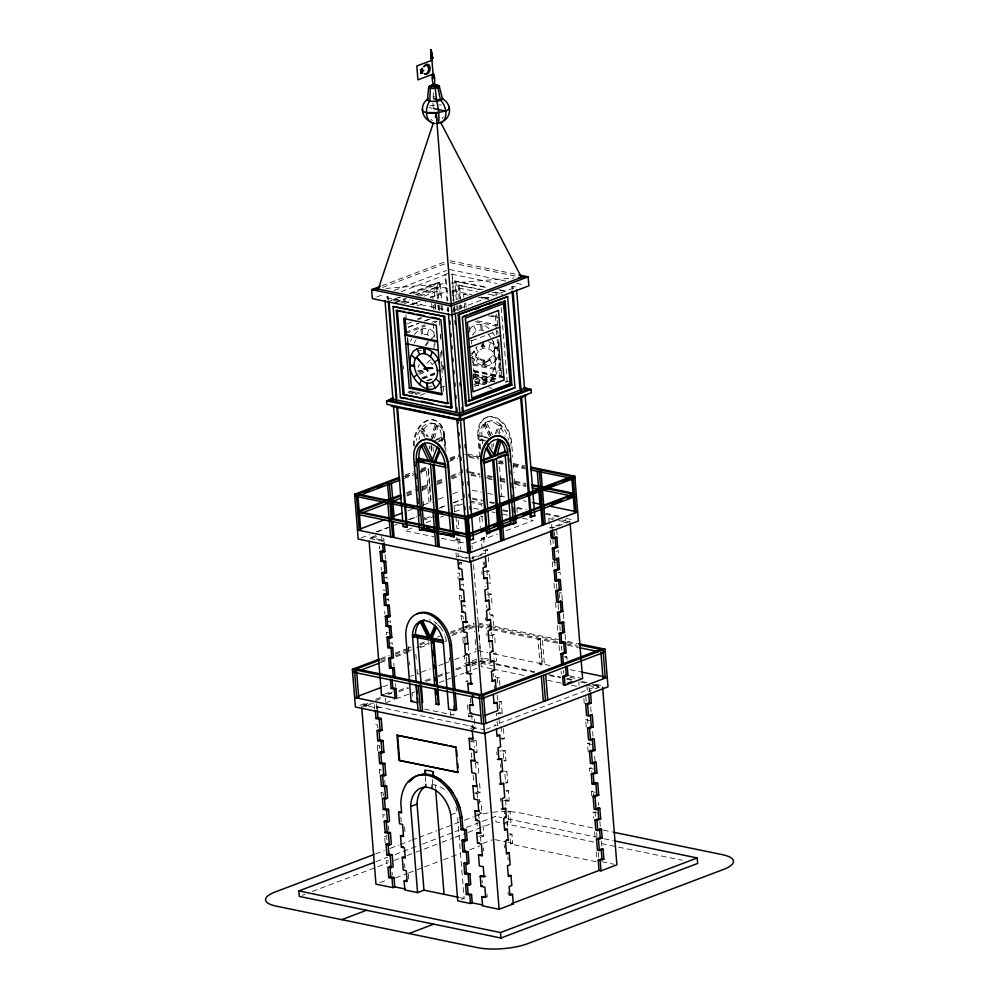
<?xml version="1.0" encoding="UTF-8"?>
<svg xmlns="http://www.w3.org/2000/svg" width="999" height="999" viewBox="0 0 999 999"><rect width="100%" height="100%" fill="white"/><g stroke="black" fill="none" stroke-linecap="round" stroke-linejoin="round"><path stroke-width="0.75" stroke-dasharray="5 3.75" d="M432.292 784.04L432.704 779.532M494.168 368.294C502.072 352.185 481.256 337.724 474.925 358.166C467.02 374.275 487.837 388.736 494.168 368.294L497.977 369.755M488.898 348.301L490.497 342.532M430.906 438.723L435.214 423.913L436.888 424.962L432.142 440.896M432.117 438.973L436.426 424.163L433.991 423.663A18.581 12.6 -78.3 0 0 421.178 428.521L418.756 432.342A18.581 12.6 -78.3 0 0 416.233 440.347M434.465 438.299L438.349 425.262L435.664 424.712M427.247 334.702L428.996 329.008M478.484 383.891L480.244 378.171M495.167 433.841L498.426 425.512L500.636 424.675L503.608 428.034A18.457 12.475 69.2 0 1 508.391 440.134M496.565 433.304L499.825 424.975L501.998 427.447L499.275 434.09M498.426 433.291L500.599 427.972L502.822 427.135M476.523 361.401L478.371 356.955M433.316 97.59L433.204 89.748M471.453 355.494L476.985 346.478M410.452 341.258L411.713 338.836M426.386 345.404L428.371 341.67M414.223 343.144L416.121 339.735M419.767 430.731L422.327 431.268L421.303 432.867A18.581 12.6 -78.3 0 0 418.993 439.672M425.087 345.654L427.722 341.795M483.066 344.318L481.306 346.865L484.852 344.455M492.844 351.636L496.166 347.302M472.977 379.233L476.298 374.9M434.39 335.514L431.905 338.723C430.007 334.89 425.05 333.167 421.203 335.152M414.398 334.69C418.618 327.909 429.358 325.724 434.34 332.879M433.491 363.161L432.167 364.76L429.607 360.676M469.617 329.682C473.601 322.415 483.916 323.064 489.011 328.696M430.344 359.852L426.161 363.811M483.504 424.313L482.829 424.912A18.457 12.475 69.2 0 0 479.932 436.551L490.484 438.736L483.504 424.313L485.489 423.564M500.636 424.675A18.457 12.475 69.2 0 0 487.337 421.928L484.802 424.163A18.457 12.475 69.2 0 0 481.918 435.801L482.554 443.793M470.754 353.771L474.263 351.723L472.639 347.952M381.83 285.764L445.754 261.526M382.592 287.437L445.879 263.449M376.735 296.99L384.003 294.23M394.18 290.384L446.478 270.554M388.486 299.65L388.236 296.553L384.752 297.515L448.988 310.352L448.176 310.664M447.003 300.874L444.892 274.575L448.464 273.214M401.173 291.646L445.741 274.75L447.852 301.049M453.708 300.437L452.06 273.963L454.183 300.262M399.338 297.178L390.809 300.412L400.437 297.402M409.29 293.406L439.148 282.08L440.247 282.305L441.608 299.325M410.389 293.631L440.247 282.305M393.406 301.061L400.524 298.364M413.336 293.506L437.525 284.34L438.773 299.862M395.329 302.222L405.294 298.451M415.272 294.668L437.749 286.788L416.371 294.892M394.992 302.997L406.393 298.676M456.281 299.663L454.782 281.144L487.037 287.188M400.686 302.123L406.393 299.962M417.807 295.629L440.621 286.988L447.689 288.436M401.411 303.134L409.927 299.9M419.867 296.141L434.066 290.759L436.863 291.333L437.475 299.013M404.208 303.708L412.724 300.487M424.088 296.179L436.863 291.333M459.128 299.176L458.004 285.177L482.879 289.698M410.164 304.67L420.055 300.924M429.957 297.165L434.24 296.391L431.418 297.465M412.013 304.458L419.143 301.748M430.544 297.427L447.664 290.934M413.037 304.433L420.104 301.76M453.608 301.661L452.734 290.834L459.715 288.187L477.572 291.87M417.033 305.919L425.649 302.647M463.811 297.265L463.561 294.23L469.393 294.618M417.157 319.205L421.403 317.607M407.305 323.801L411.551 322.19M418.618 319.505L421.453 318.444M451.698 311.388L516.358 286.95L511.713 286.538L511.963 289.623M408.304 327.148L418.356 323.339M424.1 321.154L428.409 319.518M408.541 327.197L418.593 323.389M425.786 320.667L431.531 318.481M405.107 332.43L424.9 324.925M431.968 322.24L434.802 321.166L436.988 321.616L437.237 324.687M405.894 333.416L425.686 325.911M434.165 322.689L436.988 321.616M471.915 340.709L497.777 330.906L498.002 333.953M417.894 371.853L422.202 370.217M418.593 373.214L424.25 371.079M419.368 374.2L426.436 371.528M422.04 377.684L436.238 372.302M422.028 378.621L434.852 373.763M423.126 378.846L434.777 374.488M426.573 380.681L433.678 377.984M427.634 380.919L433.354 378.746M495.229 358.541L499.388 356.968M407.879 392.17L410.764 391.084M408.728 392.57L413.037 390.934M409.478 393.569L415.234 391.383M416.108 391.92L411.825 393.544L411.576 390.459M428.946 387.05L431.793 385.964M414.897 393.718L419.193 392.083M415.646 394.705L421.378 392.532M420.129 395.342L425.861 393.169M440.197 387.724L444.493 386.101M474.7 384.003L496.253 375.836L500.137 376.635L497.115 339.061M474.288 386.451L500.137 376.635M505.457 382.38L508.254 381.318M484.59 418.306L485.402 417.994M436.163 439.373L442.857 436.838L443.032 439.036L437.737 441.046M434.94 440.684L444.318 437.137A18.581 12.6 -78.3 0 0 439.548 426.024L438.349 425.262M491.033 435.227L485.127 422.764L487.337 421.928M437.999 441.87L444.617 439.36L445.354 448.601M479.545 456.868L477.884 435.452L478.708 435.139A22.815 15.41 69.2 0 1 493.381 416.77A22.815 15.41 69.2 0 1 511.563 441.92L512.799 457.23M479.932 436.551L481.918 435.801M480.594 449.25L479.857 440.109L482.192 439.223M405.182 475.049L413.861 471.765M421.091 469.018L428.321 466.271M450.025 458.054L458.703 454.757M404.046 476.548L412.699 473.264M421.366 469.98L428.583 467.245M450.237 459.028L458.891 455.744M405.132 477.06L413.611 473.851M420.679 471.166L428.434 468.231L431.156 502.072L432.967 502.447M450.112 460.002L458.791 456.718M404.12 478.509L414.011 474.762M421.079 472.077L428.146 469.393L430.869 503.234L429.058 502.872L426.336 469.018L428.146 469.393M448.976 461.501L457.617 458.229M511.001 445.292L510.751 442.232L511.563 441.92M406.568 492.707L415.247 489.423M422.465 486.675L429.695 483.941M436.925 481.193L444.155 478.459M451.386 475.711L460.064 472.427M406.88 493.656L414.098 490.909M422.764 487.624L431.431 484.34M437.212 482.155L444.43 479.42M450.199 477.222L458.866 473.938M406.743 494.967L413.973 492.22M422.652 488.936L431.331 485.651M437.112 483.454L444.343 480.719M451.56 477.972L460.239 474.687M407.068 495.904L414.285 493.169M421.503 490.434L430.169 487.15M437.387 484.415L444.605 481.668M451.835 478.933L459.053 476.198M407.854 510.901L412.1 509.303M423.401 505.007L431.156 502.072M438.386 499.325L445.616 496.59M452.847 493.843L460.064 491.108M376.423 531.805L387.999 527.422M408.266 519.73L416.945 516.446M440.097 507.667L445.891 505.469M453.121 502.722L461.813 499.425M361.089 537.937L369.767 534.64M376.998 531.905L388.561 527.522M394.343 525.324L397.24 524.225M410.252 519.293L417.482 516.558M439.173 508.329L446.403 505.581M453.633 502.847L462.312 499.562M375.974 535.601L368.868 538.299L382.392 541.083L384.028 540.459L370.504 537.674M453.633 506.156L461.663 503.109M376.561 536.525L372.452 538.074L372.202 534.989M462.487 503.946L454.245 507.067L454.695 512.649M425.212 518.469L430.407 516.495M435.189 515.959L424.8 519.905L424.55 516.82M411.975 528.021L404.845 530.719L433.828 536.7M426.248 522.602L431.955 520.442M440.509 517.195L443.369 516.121M454.782 511.788L461.925 509.078M500.274 496.928L501.898 496.303L499.175 462.462L503.758 463.411M459.727 539.423L457.779 539.023L454.982 540.072L456.93 540.484L459.727 539.423L460.527 549.288M482.067 548.701L481.243 538.411L483.578 537.524L486.738 538.174L486.513 535.439M471.865 543.718L497.552 533.978M506.118 530.731L533.229 520.454L522.552 518.244M383.953 578.109L386.863 577.01L387.113 580.069M549.238 524L548.801 518.531L551.136 517.644L553.995 518.244M483.241 550.387L485.352 550.824L487.687 549.937L488.161 555.819M554.22 527.684L551.898 527.21L549.575 528.096L549.35 525.362M471.74 557.792L483.591 553.296L485.177 553.621L472.015 558.616M568.281 521.191L550.649 527.872L552.36 528.221L569.979 521.54L562.562 520.004M458.803 563.686L461.6 562.624L461.925 566.77M385.739 600.349L388.661 599.25L388.998 603.533M483.891 571.278L487.05 571.94L489.385 571.053L490.372 583.304L487.2 582.654L484.877 583.528L485.127 586.613M460.527 585.114L463.324 584.053L463.686 588.623M556.006 551.448L558.329 550.561L558.903 557.617M387.487 621.952L390.397 620.841L390.634 623.875M459.802 599.912L459.428 595.354L462.225 594.293M486.8 594.542L488.911 594.979L491.233 594.093L492.095 604.732L489.76 605.619M462.237 606.393L465.034 605.332L465.484 610.951M557.729 572.889L560.052 572.002L560.514 577.709M435.452 624.113L436.85 623.576A21.528 14.548 69.2 0 0 429.445 619.742M461.438 620.229L461.076 615.821L463.873 614.76M389.235 643.706L392.145 642.594L392.37 645.454M493.818 626.173L492.919 615.047L490.596 615.933L487.425 615.284M380.582 658.616L389.323 655.294M395.154 653.084L406.818 648.663M408.279 648.114L411.188 647.002M419.93 643.693L424.313 642.032M437.425 637.062L441.795 635.401M450.537 632.08L463.661 627.11M465.122 626.56L473.863 623.239L474.562 631.98M463.973 627.984L466.77 626.922L467.095 631.006M380.582 659.827L386.388 657.617M395.104 654.32L411.089 648.251M419.805 644.954L428.521 641.645M450.312 633.378L464.835 627.872M466.296 627.322L473.551 624.575M380.819 661.35L386.65 659.14M395.392 655.819L407.068 651.398M408.516 650.836L411.438 649.737M416.77 647.714L429.67 642.819M452.597 634.128L474.088 625.986M562.3 599.962L561.75 593.106L559.428 593.993L559.752 598.101M380.507 662.674L387.687 659.952M396.303 656.693L412.088 650.699M420.304 647.589L428.983 644.293M452.11 635.526L475.237 626.76M444.905 641.495L446.178 641.008M463.274 643.106L462.787 637.087L465.584 636.026M462.787 637.087L464.735 637.499L467.532 636.438M489.011 634.939L492.17 635.589L494.505 634.715L495.154 642.769M382.867 686.812L388.698 684.602M410.564 676.298L413.486 675.199M417.033 669.218L417.395 673.713L430.282 668.831M438.886 665.571L443.181 663.935M444.617 663.398L448.913 661.763M454.645 659.59L464.672 655.794M466.108 655.244L476.136 651.448M480.119 651.111L479.52 642.082M384.503 694.18L392.719 691.058M476.973 659.115L464.935 663.686L464.26 655.307L466.208 655.706M387.824 694.055L391.933 692.507M468.256 663.561L476.486 660.439M482.942 657.991L480.606 658.878L488.199 660.451M359.752 705.369L367.02 702.609M375.736 699.312L381.543 697.102M388.811 694.355L391.72 693.244M398.976 690.496L407.692 687.187M425.124 680.581L432.392 677.821M438.199 675.624L446.915 672.315M455.631 669.018L464.348 665.709M471.615 662.961L477.422 660.751M375.724 700.524L382.929 697.789M398.788 691.783L408.878 687.949M426.173 681.393L431.943 679.208M437.699 677.022L449.238 672.652M456.443 669.917L465.084 666.645M472.29 663.91L476.623 662.275M471.803 664.497L477.21 662.449M361.663 706.48L371.316 702.821M473.776 729.757L473.526 726.635L377.073 706.743L375.1 707.654L363.599 705.119L368.981 703.096L363.599 705.119L363.736 706.905L372.477 703.583M363.736 706.905L373.389 703.246M471.54 666.033L476.948 663.985M385.701 702.821L394.393 699.537M395.841 698.988L414.647 691.845M439.26 682.517L450.836 678.134M452.285 677.584L463.861 673.189M465.309 672.639L476.885 668.256M494.28 661.7L496.603 660.814L495.954 652.759L493.631 653.646L494.055 659.015M467.807 680.556L465.621 681.38L468.056 681.88L471.328 680.644M499.937 685.364L499.338 677.909L497.24 678.708L497.602 683.179M540.022 664.622L541.995 663.873L539.947 638.411L537.974 639.16L540.022 664.622L542.457 665.122L544.43 664.372L542.382 638.91L540.409 639.66L542.457 665.122M567.12 659.827L566.883 656.93L564.56 657.817L564.785 660.714M377.759 751.023L377.285 745.142L379.795 744.193M499.138 702.397L501.236 701.598L502.185 713.361L500.087 714.16L496.441 713.411L496.678 716.47M470.354 698.351L470.704 702.697L467.445 703.933L468.444 716.345L470.616 715.521M473.051 716.021L470.879 716.845L468.444 716.345M469.667 725.836L473.538 726.797L472.015 727.372L473.526 726.635M470.541 728.508L472.714 727.684L475.149 728.184L474.138 715.609M471.89 729.42L475.149 728.184M588.336 685.376L598.676 687.512L598.538 685.726L494.592 725.137L496.178 725.461L486.113 729.282M379.595 773.875L379.258 769.642L381.768 768.681M472.627 740.496L470.454 741.32L472.889 741.832L476.148 740.584L477.085 752.197L473.813 753.433M503.409 728.508L504.22 738.661L502.122 739.46L501.773 735.114M381.431 796.665L381.094 792.519L383.604 791.57M586.176 727.097L585.589 719.755L587.562 719.005L588.036 724.887M503.096 751.548L505.194 750.749L505.981 760.589L503.883 761.375L503.096 751.548L499.45 750.798M478.771 773.139L477.884 762.187L474.625 763.423L472.19 762.924M505.656 783.291L507.754 782.504L506.868 771.54L504.77 772.339L505.544 781.93M588.174 751.985L587.499 743.606L589.485 742.856L590.047 749.837M475.699 792.644L477.872 791.82L480.307 792.319L479.62 783.778L477.185 783.278M474.612 793.056L477.047 793.556L480.307 792.319M385.177 843.268L384.615 836.35L387.137 835.401M506.318 791.508L508.404 790.721L509.228 800.873L507.13 801.673L504.695 801.161M450.811 814.822L457.217 812.387M503.484 800.911L505.569 800.124L509.228 800.873M589.735 771.34L589.485 768.256L591.47 767.507L591.845 772.14M476.286 813.848L478.721 814.347L481.98 813.111L481.056 801.673L478.621 801.161M375.599 853.908L384.34 850.599M390.172 848.388L398.913 845.067M400.374 844.517L410.577 840.646M412.038 840.097L417.857 837.886M419.318 837.337L436.813 830.706M438.261 830.157L458.666 822.414M464.498 820.204L473.239 816.895M376.074 861.662L387.724 857.242M395.017 854.482L421.241 844.542M422.702 843.993L453.296 832.392M454.757 831.83L459.128 830.181M466.408 827.422L480.981 821.89M482.43 821.34L495.554 816.37L501.66 817.632M507.992 812.299L510.077 811.513L510.964 822.464L508.866 823.263L505.219 822.502L507.317 821.715L510.964 822.464M302.21 895.316L305.12 894.217M312.412 891.458L388.174 862.724M393.993 860.514L401.286 857.754M407.117 855.544L414.398 852.784M415.859 852.234L440.621 842.844M442.082 842.282L453.733 837.861M455.194 837.312L466.845 832.891M468.306 832.342L493.069 822.951M591.683 795.579L591.358 791.458L593.331 790.709L593.668 794.817M483.816 835.988L481.393 835.489L478.121 836.725L480.556 837.224L483.816 835.988L482.942 825.037L480.507 824.537M482.829 843.418L492.257 839.834M379.957 882.629L387.949 879.607M395.579 877.921L407.192 873.513M408.641 872.964L415.909 870.216M417.357 869.667L423.164 867.457M424.612 866.907L442.033 860.301M443.481 859.752L460.901 853.158M469.605 849.849L479.77 846.003M510.539 844.055L512.637 843.256L511.913 834.227L509.815 835.027L510.539 844.055L597.027 861.887M461.575 899.412L464.148 898.451L457.467 815.459M385.901 288.449L446.853 283.466M451.423 283.092L513.886 277.984M417.495 350.774L421.378 350.599M422.627 371.203L417.17 370.454L418.918 364.735L419.63 365.072M429.108 107.605L432.117 108.229M450.187 260.739L518.956 274.925M450.274 262.662L516.958 276.423M449.388 269.455L505.931 281.119M516.633 283.316L524.275 284.902M451.598 274.138L496.678 283.429M444.892 274.575L445.741 274.75M498.913 289.635L506.343 291.171L497.864 290.035M454.782 281.144L487.475 287.887M494.792 292.158L502.235 293.681M458.004 285.177L481.83 290.097M492.257 292.245L502.672 294.393M487.987 294.018L496.915 295.854M452.734 290.834L472.077 294.817M483.978 297.277L489.935 298.501M481.218 297.053L488.598 298.576M463.561 294.23L467.994 295.142M478.334 297.277L488.673 299.413M491.421 315.559L497.327 316.783M488.548 315.784L497.402 317.62M477.322 320.904L498.002 325.174M475.224 321.703L495.904 325.974M470.579 340.434L472.165 340.759M494.143 347.015L498.464 347.902M494.18 347.989L498.526 348.888M473.526 363.936L500.112 369.418M472.902 365.035L500.961 370.816L498.489 340.097M473.251 370.279L504.52 376.723M473.701 370.979L504.957 377.435M473.763 371.74L507.979 378.808M473.563 373.951L498.813 379.158M474.001 374.65L497.764 379.558M505.194 381.081L508.166 381.693M472.727 375.624L496.528 380.532M473.326 377.048L494.355 381.381M473.876 377.56L494.942 381.905M474.975 379.283L491.508 382.692M474.275 380.969L486.426 383.479M475.249 382.667L484.265 384.528M473.926 384.615L481.443 386.163M488.961 387.712L491.97 388.336M434.902 420.367L435.626 420.517M487.125 437.362L481.106 436.113L481.381 439.535L485.801 440.447M479.857 440.109L484.278 441.021M421.178 428.521L423.613 429.021L428.196 436.775M413.486 445.841A22.053 14.935 -78.3 0 1 427.572 420.254A22.053 14.935 -78.3 0 1 443.968 435.701L444.692 435.851L445.941 451.386M433.991 423.663L436.875 425.474A18.581 12.6 -78.3 0 1 441.633 436.575L444.318 437.137M441.808 438.786L444.617 439.36M467.907 454.12L480.132 456.63M499.999 460.739L503.046 461.363M513.748 463.573L524.438 465.771M464.747 454.42L478.496 457.255M498.339 461.351L502.922 462.287M513.611 464.498L524.288 466.695M468.056 456.043L478.721 458.241M512.924 465.297L525.137 467.819M469.468 457.292L478.608 459.178M497.539 463.086L505.182 464.66M512.824 466.233L525.037 468.756M469.33 471.765L480.032 473.963M487.662 475.549L492.245 476.486M499.887 478.059L505.993 479.32M515.159 481.218L525.861 483.416M469.23 472.689L479.92 474.9M487.562 476.473L492.145 477.422M499.787 478.996L505.894 480.257M515.059 482.155L525.761 484.353M471.041 474.338L480.207 476.223M486.313 477.485L492.432 478.746M500.074 480.319L506.181 481.58M513.823 483.154L526.036 485.676M470.941 475.262L480.107 477.16M487.749 478.733L492.332 479.682M499.962 481.256L506.081 482.517M515.247 484.403L525.936 486.613M472.302 490.209L481.443 492.082M487.524 493.344L493.618 494.605M499.712 495.854L506.481 497.252M523.276 500.724L526.336 501.348M472.127 498.164L482.679 500.349M490.209 501.898L494.73 502.834M517.345 507.492L526.386 509.365M545.978 513.399L559.552 516.196M472.689 499.163L481.743 501.023M489.298 502.584L493.831 503.521M516.471 508.191L524.025 509.752M545.167 514.11L558.753 516.908M566.296 518.469L573.851 520.017M470.304 500.974L482.455 503.484M469.493 502.172L481.643 504.682L481.88 507.629M548.801 518.531L553.084 519.418M558.803 520.591L565.946 522.065L565.696 518.981M502.784 509.84L508.828 511.088M502.784 510.726L508.828 511.975M473.726 508.179L479.832 509.44M492.032 511.95L495.092 512.587M502.722 514.16L508.816 515.409M480.482 516.071L482.592 516.495M481.243 538.411L484.403 539.06L483.966 533.578M441.458 538.274L464.335 542.994M553.434 562.012L555.756 562.487M485.576 549.512L487.687 549.937M470.429 558.291L458.991 555.931L457.592 556.455L467.719 558.541M461.6 562.624L459.652 562.225L459.865 564.984M486.213 570.404L489.385 571.053M559.44 592.632L561.75 593.106M491.233 594.093L488.074 593.443L487.824 590.359M459.428 595.354L461.376 595.754L461.625 598.788M463.086 604.932L465.034 605.332M382.992 589.959L384.94 590.359M492.919 615.047L489.76 614.397L489.522 611.45M386.713 598.851L388.661 599.25M461.076 615.821L463.024 616.221L463.261 619.168M477.909 622.914L558.541 639.547M567.669 641.433L576.798 643.319M478.446 624.188L489.148 626.398M490.671 626.71L557.904 640.571M567.07 642.469L576.236 644.355M488.324 626.398L491.483 627.047M478.134 625.661L491.708 628.458M493.206 628.771L558.841 642.307M566.308 643.843L578.284 646.316M477.597 626.71L486.663 628.571M492.694 629.82L558.578 643.406M567.669 645.279L578.271 647.477M464.822 626.523L466.77 626.922M494.505 634.715L491.346 634.053L491.108 631.206M564.572 656.455L566.883 656.93M478.109 650.699L487.662 652.659M493.706 653.908L550.486 665.621M570.142 669.68L580.731 671.865M388.336 632.579L386.388 632.18L386.613 634.964M489.011 659.253L480.994 657.592L472.727 554.982M569.48 675.848L580.906 678.209M570.004 677.322L575.724 678.496M480.394 660.514L487.987 662.087M495.591 663.648L535.089 671.803M548.763 674.612L560.914 677.122M566.995 678.371L573.064 679.632M582.18 681.505L588.261 682.767M595.854 684.327L601.935 685.589M479.508 661.176L490.184 663.373M496.291 664.635L534.44 672.502M549.7 675.649L560.377 677.859M566.483 679.12L572.589 680.381M580.219 681.955L586.326 683.204M592.432 684.465L598.538 685.726M480.706 661.95L489.098 663.673M593.269 685.239L600.661 686.763L588.486 691.37L590.434 691.77M481.081 663.249L492.594 665.621M491.783 668.781L481.231 666.608L480.731 660.426M493.281 669.093L524.937 675.624M547.552 680.282L561.113 683.079M571.665 685.264L577.697 686.5M499.338 677.909L495.679 677.16L495.304 672.539M417.395 673.713L419.455 674.138M498.801 701.098L501.236 701.598M585.589 719.755L589.722 720.604M502.185 713.361L498.538 712.612L499.525 724.862L497.427 725.661L496.803 718.006M424.625 709.078L453.946 715.122L453.696 712.012M587.499 743.606L591.645 744.455M377.085 706.905L380.332 707.417M472.003 727.21L484.677 729.819M500.574 737.911L504.22 738.661M476.148 740.584L473.713 740.084L474.3 747.339M501.548 749.999L505.194 750.749M589.485 768.256L593.631 769.105M474.65 751.685L477.085 752.197M503.546 760.077L505.981 760.589M475.449 761.688L477.884 762.187M504.433 771.041L506.868 771.54M377.285 745.142L379.345 745.566L379.583 748.513M591.358 791.458L595.491 792.319M505.319 781.992L507.754 782.504M505.981 790.221L508.404 790.721M597.152 812.949L593.019 812.087L593.506 818.218M379.258 769.642L381.318 770.067M592.544 827.896L519.205 812.774A31.568 9.178 -4.6 0 0 508.853 811.613M603.246 830.107L612.412 831.992M507.642 811.001L510.077 811.513M479.545 812.612L481.98 813.111M381.094 792.519L383.166 792.944L383.379 795.716M507.767 818.893L596.391 837.162M604.02 838.735L613.186 840.634M593.768 842.02L495.991 821.852L495.554 816.37M601.41 843.593L682.379 860.289M509.478 833.728L511.913 834.227M384.94 815.022L382.867 814.597L383.354 820.566M495.067 839.635L506.78 842.045M508.241 842.344L512.637 843.256M601.985 861.75L613.923 864.21M384.615 836.35L386.688 836.787L387.362 845.067M388.636 860.951L386.563 860.526L387 866.008M459.84 897.564L464.148 898.451M483.828 330.894C479.795 328.896 474.425 330.719 472.914 335.065L468.943 331.306M488.461 341.795C510.576 347.739 496.69 396.166 474.9 381.556M480.981 344.892L485.027 346.403L482.492 344.717M470.866 357.605L474.662 359.203M492.907 355.407L496.878 359.153M487.912 333.866L490.859 337.562M437.674 624.612L440.035 627.072M500.599 427.972L501.398 428.871A18.457 12.475 69.2 0 1 505.144 436.326M492.207 332.105L494.58 335.477M472.065 356.031C483.553 377.647 506.655 359.852 496.94 340.647M474.263 351.723C483.104 370.204 501.623 354.445 492.007 339.648M475.886 347.914L478.409 351.998M490.934 374.113L493.469 378.209M422.327 431.268L426.161 437.662M424.812 437.387L420.991 430.981L422.402 428.771L426.985 436.526M489.547 359.253L492.195 364.623M490.384 435.664L484.665 423.863L486.525 422.24L492.432 434.702M473.763 325.699L476.261 331.156M589.073 687.2L589.422 691.52M590.671 706.967L591.133 712.687M592.657 731.618L593.019 736.151M594.63 756.268L595.004 760.801M598.351 802.522L598.576 805.281M599.875 821.378L600.362 827.397M601.473 841.195L601.96 847.277M586.863 685.077L587.449 692.27M585.751 696.378L586.188 701.935M594.992 811.338L595.491 817.469M596.703 832.642L597.077 837.262M598.301 852.434L598.763 858.241M583.878 698.513L584.44 705.469M594.605 831.842L595.104 838.011M596.203 851.735L596.903 860.439M578.833 682.18L579.083 685.264M556.643 529.62L557.105 535.414M563.411 613.736L563.998 620.991M565.084 634.465L565.521 640.022M554.433 531.955L554.782 536.301M551.685 524.475L551.898 527.21M552.971 540.422L553.209 543.493M554.607 560.889L555.194 568.144M556.455 583.816L557.017 590.771M558.116 604.482L558.666 611.338M559.852 626.048L560.227 630.606M561.463 646.078L561.813 650.312M563.424 670.391L563.648 673.239M550.511 539.785L551.011 545.904M552.285 561.775L552.872 569.03M554.02 583.316L554.457 588.873M555.569 602.634L556.231 610.851M557.405 625.411L557.892 631.493M559.028 645.541L559.477 651.198M561.088 671.278L561.326 674.125M512.637 286.176L512.887 289.273M501.236 307.655L507.18 381.431M513.286 463.349L514.035 472.539M514.522 478.658L515.259 487.849M516.982 509.278L517.232 512.35M496.678 314.198L497.04 318.768M497.165 320.292L497.652 326.386M498.676 339.672L499.787 353.496M499.912 355.032L501.023 368.856M501.148 370.392L501.773 378.072M495.217 315.384L496.316 329.108M496.441 330.632L496.778 334.84M493.469 341.258L496.253 375.836M493.294 443.494L493.531 446.541M483.491 342.37L483.953 348.077M491.783 444.068L492.145 448.626M481.88 324.725L482.355 330.482M484.465 360.177L484.927 365.884M486.038 377.972L486.501 383.728M485.427 378.259L485.876 383.978M482.305 342.857L482.767 348.614M483.803 359.99L484.278 365.734M480.644 324.438L481.093 330.132M488.274 557.292L488.636 561.7M469.48 326.723L469.967 332.817M471.978 357.879L472.465 363.898M473.314 374.413L473.676 378.933M499.263 703.87L500.087 714.16M501.073 726.41L501.66 733.666M506.893 798.763L507.13 801.673M508.204 815.047L508.866 823.263M465.696 302.797L466.308 310.389M497.115 694.967L497.589 700.848M505.569 800.124L506.306 809.24M507.317 821.715L507.667 826.123M485.352 550.824L485.589 553.771M487.05 571.94L487.3 574.999M488.911 594.979L489.148 598.026M492.17 635.589L492.395 638.274M481.88 516.421L482.579 525.112M483.578 537.524L484.165 544.88M464.298 303.334L464.91 310.914M484.29 561.925L484.515 564.81M489.235 623.451L489.473 626.348M493.219 673.326L493.456 676.41M494.243 685.651L494.48 688.561M500.487 764.035L500.786 767.469M504.27 811.013L504.507 814.023M507.967 857.055L508.204 860.002M479.545 517.295L480.357 527.447M483.141 561.938L483.354 564.61M486.6 604.969L486.838 607.916M489.66 642.994L490.122 648.701M459.715 288.187L460.589 299.013M461.088 305.207L461.338 308.304M459.053 284.777L460.177 298.776M460.676 304.995L460.926 308.104M496.753 751.935L496.99 754.919M500.474 798.226L500.724 801.31M504.233 844.954L504.47 847.864M508.029 892.119L508.266 895.079M481.818 571.603L482.042 574.388M485.514 617.444L485.739 620.292M486.775 633.229L487 636.001M459.627 305.394L460.002 310.052M455.831 280.744L457.33 299.263M457.817 305.444L458.316 311.613M456.768 305.844L457.142 310.464M454.682 306.443L455.044 311.089M454.208 306.618L454.582 311.263M454.095 307.854L454.47 312.5M452.06 290.859L452.809 300.112M453.434 307.829L453.796 312.45M471.978 545.654L472.227 548.763M478.309 627.097L479.395 640.584M448.351 307.23L448.726 311.875M475.162 639.46L476.011 649.949M447.502 307.055L447.877 311.7M442.107 305.494L442.607 311.663M439.148 282.08L440.522 299.063M441.009 305.232L441.508 311.401M470.192 666.545L470.641 672.177M458.179 520.079L458.878 528.783L456.93 528.384L455.994 516.783M468.256 645.454L468.881 653.109M479.37 799.262L479.72 803.671M483.279 847.876L483.516 850.861M486.988 893.968L487.225 896.902M439.248 305.444L439.747 311.663M457.779 539.023L458.578 548.888M471.703 715.109L472.04 719.305M472.49 724.887L472.714 727.684M475.561 763.049L476.223 771.265M477.534 787.549L477.872 791.82M436.65 286.563L437.649 299.001M438.149 305.219L438.524 309.877M440.534 334.765L440.784 337.874M441.783 350.312L442.033 353.421M443.032 365.859L443.281 368.968M437.974 305.17L438.349 309.777M439.21 320.542L439.585 325.15M440.322 334.378L440.821 340.522M441.683 351.286L442.058 355.894M442.794 365.11L443.294 371.266M456.693 537.437L456.93 540.484M457.967 553.246L458.204 556.231M459.815 576.298L459.577 573.351L457.629 572.951L458.104 578.833M464.735 637.499L465.097 642.007M466.321 657.105L466.77 662.687M477.047 793.556L477.372 797.564M478.721 814.347L479.083 818.818M480.556 837.224L480.894 841.333M440.571 352.585L441.683 366.408M441.808 367.944L442.545 377.16M443.281 386.376L443.906 394.056M456.019 552.847L456.368 557.317M482.067 880.032L482.305 882.929M471.378 752.921L471.84 758.641M473.189 775.399L473.801 782.991M477.01 822.789L477.247 825.773M434.066 290.759L434.677 298.439M435.177 304.595L435.539 309.203M434.852 303.983L435.339 310.04M432.779 296.091L433.029 299.126M433.516 305.195L433.878 309.74M443.968 435.701L444.967 448.126M431.643 303.521L432.005 308.092M433.241 323.364L434.478 338.698M434.59 340.234L435.214 347.902M441.633 436.575L442.307 444.942M432.954 446.953L433.329 451.573M449.325 657.629L449.575 660.739M453.196 705.806L453.571 710.464M422.165 328.971L422.627 334.727M431.243 445.092L431.868 452.784M430.919 446.216L431.406 452.372M420.966 329.383L421.428 335.09M429.208 445.854L429.458 448.938M450.549 711.638L450.911 716.271M420.841 470.654L421.091 473.726M422.077 486.038L422.452 490.659M423.314 501.436L423.688 506.056M405.906 314.847L406.143 317.894M407.742 337.762L408.116 342.37M407.355 338.012L407.729 342.632M403.359 365.809L403.608 368.881M435.264 785.039L435.514 788.124M387.624 296.428L387.874 299.525M415.821 654.245L416.421 661.738M408.329 646.365L408.703 651.036M409.59 661.925L409.84 665.034M412.088 693.019L412.337 696.128M383.741 538.161L384.078 542.395M385.065 554.607L385.427 559.078M393.806 663.224L394.056 666.283M395.454 683.691L395.679 686.588M381.68 536.351L382.13 541.995M404.545 826.76L405.045 832.866M408.354 874.088L408.791 879.545M379.458 546.053L379.707 549.138M381.168 567.232L381.406 570.229M384.715 611.388L384.952 614.298M400.824 817.357L401.173 821.653M404.558 863.773L404.895 867.969M385.339 698.189L385.577 701.273M384.74 780.394L385.09 784.739M388.411 825.998L388.748 830.206M392.145 872.302L392.357 874.987M377.073 706.743L377.335 710.014M376.261 703.683L376.735 709.627M377.934 727.984L377.697 724.949L375.624 724.512L375.861 727.559M374.313 704.745L374.662 709.203M478.708 435.139L479.77 448.913M425.399 776.498L425.699 782.692M471.578 340.135L471.728 344.006M433.941 344.555L434.103 348.526M431.68 784.727A28.134 19.006 69.2 0 1 447.053 792.057M455.931 807.204A28.134 19.006 69.2 0 1 456.968 811.101M440.147 627.022A21.528 14.548 69.2 0 1 444.567 634.765M445.017 635.976A21.528 14.548 69.2 0 1 446.303 640.971M477.884 435.452A22.815 15.41 69.2 0 1 492.569 417.082A22.815 15.41 69.2 0 1 510.751 442.232M414.21 445.991A22.053 14.935 -78.3 0 1 428.296 420.404A22.053 14.935 -78.3 0 1 444.692 435.851M423.738 429.046A18.581 12.6 -78.3 0 1 436.551 424.188M443.269 116.833A13.724 9.291 -78.3 0 1 442.095 118.756M485.127 422.764A18.457 12.475 69.2 0 1 498.426 425.512M474.7 816.333A31.568 9.178 -4.6 0 1 488.636 812.836M492.657 812.287A31.568 9.178 -4.6 0 1 504.92 811.538M432.555 120.754A13.724 9.266 69.2 0 1 430.981 119.268M432.942 97.078A7.655 2.223 -4.6 0 1 434.915 96.841M429.882 105.894A13.574 3.946 -4.6 0 1 435.576 105.07M439.098 104.92A13.574 3.946 -4.6 0 1 441.333 104.982M433.279 107.592A13.724 2.385 82.3 0 1 432.979 103.147M486.026 361.663L482.667 364.76L491.321 359.041L486.026 361.663M486.426 364.623L482.529 362.799L475.986 357.317L483.191 361.263L486.426 364.623"/><path stroke-width="1.5" d="M433.229 84.428C429.795 70.517 435.726 69.992 434.565 84.303L433.229 84.428L434.515 84.241M431.955 60.265L432.617 58.142L431.131 49.95L430.731 57.867L431.955 60.265L432.592 57.655L431.131 49.95L430.956 58.267L431.955 60.265L416.808 66.009L417.932 79.87L433.067 74.126M425.324 774.949L425.099 770.304L430.207 770.729L433.391 772.015L433.254 775.748L441.133 780.019M431.88 788.561L432.155 785.551M432.979 776.523L433.391 772.015M497.115 455.257L500.911 440.671L499.375 439.71L494.567 456.218L488.261 445.554M493.231 455.944L498.026 439.435L503.259 441.645A17.258 11.701 -78.3 0 1 507.679 451.96L513.474 523.838L515.921 522.902L510.139 451.024A20.779 14.086 -78.3 0 0 494.218 436.638A20.779 14.086 -78.3 0 0 481.493 461.888L487.275 533.766L489.66 532.854L487.937 511.451M435.889 378.808C442.782 367.47 426.311 343.831 415.834 358.042C408.941 369.38 425.412 393.032 435.889 378.808L439.847 382.392M518.956 274.925L528.134 276.823L528.858 285.839L451.86 315.035L372.377 298.639L371.653 289.623L378.284 289.073L433.354 122.84M435.302 116.945L436.276 114.011L436.775 120.217M433.728 74.126L432.392 74.176M430.457 356.705L432.142 352.123M441.096 379.008C433.466 403.346 407.492 379.133 410.077 362.912C409.278 340.447 435.701 345.854 439.572 363.062M444.555 463.748L435.564 461.888L433.928 462.512L439.348 449.188L437.375 446.953L431.493 462L422.952 443.981L420.579 445.716M435.564 461.888L439.897 451.236M419.468 384.627L421.316 380.194M434.852 625.536L429.508 638.324L421.041 621.141L416.558 623.938A21.528 14.548 69.2 0 0 412.475 635.764L416.121 681.043M432.679 633.528L434.465 629.27M443.481 641.208L430.719 638.573L435.826 626.448M430.719 638.573L431.993 638.086L436.538 627.31M500.586 439.96A17.258 11.701 -78.3 0 0 488.686 444.468L486.426 448.027A17.258 11.701 -78.3 0 0 483.878 460.989L487.699 508.391M409.153 782.092L413.174 778.109M433.004 85.365L433.891 84.353L437.749 85.415M433.241 461.338L424.7 443.319L419.505 446.665A20.017 13.524 69.2 0 0 416.371 459.29L421.603 524.263M421.041 621.141L420.217 621.765L428.234 638.061L429.508 637.574L415.384 634.665L412.475 635.764M434.553 362.15L438.049 359.94M413.723 377.01L417.22 374.8M380.369 286.313L371.653 289.623L451.136 306.006L528.134 276.823L518.456 277.61M393.107 306.493L444.667 316.521L451.998 407.567L450.949 407.967L400.437 397.552L393.107 306.493L444.667 316.521M396.291 310.527L440.959 319.73L447.714 403.696L403.047 394.48L396.291 310.527L404.782 311.663M403.708 318.519L436.201 325.224L441.808 394.842L409.315 388.149L403.708 318.519L405.107 317.994L406.443 334.677L437.462 341.071M458.204 314.76L507.642 296.653L514.972 387.699L466.62 406.031L465.534 405.806L458.204 314.76L507.642 296.653M406.443 334.677L405.045 335.202L437.55 341.908M475.312 309.265L479.582 307.642M488.124 304.408L492.395 302.784M462.674 316.583L466.958 314.972M469.805 313.886L501.161 301.998M505.094 301.149L462.35 317.357L469.105 401.311L511.85 385.102L505.094 301.149L504.008 300.924L510.764 384.877L511.85 385.102M468.718 338.911L499.825 327.123M469.393 347.302L500.499 335.514M409.315 388.149L411.401 387.35L442.42 393.743M390.784 400.649L390.621 398.726L393.506 397.627M403.047 394.48L448.763 403.296M523.551 387.799L531.068 389.36L531.343 392.744L460.639 419.555L386.875 404.333L386.613 400.949L392.907 398.564M400.437 397.552L407.43 398.376M468.007 401.086L510.764 384.877M468.331 404.745L481.131 399.887M483.978 398.813L514.972 387.699M528.508 390.322L526.073 389.822L459.915 414.91L436.276 114.011M386.613 400.949L460.364 416.171L531.068 389.36M457.23 418.843L459.44 418.007M526.535 395.467L460.601 420.467L391.471 406.206M422.252 444.243A20.017 13.524 69.2 0 1 436.675 447.215L437.375 446.953M438.648 449.45L439.348 449.188M416.371 459.29L418.931 458.329L429.233 460.452M416.558 461.7L418.431 460.989L424.35 462.212M530.556 467.033L574.775 476.161L578.384 520.954L469.93 562.075L358.204 539.035L354.595 494.23L399.388 477.247M399.712 478.184L356.406 494.605L359.278 530.382L360.676 529.845L359.403 513.973L358.004 514.51L466.483 536.875M364.722 492.382L369.018 490.759M377.597 487.5L381.88 485.876M356.556 496.54L357.954 496.003L359.228 511.725L467.694 534.09M360.814 494.93L399.875 480.119M450.449 530.207L445.217 465.247L445.916 464.985L417.07 459.028L417.257 461.426L446.103 467.382L445.404 467.644M452.697 516.52L454.308 536.6L453.608 536.863L447.889 465.796L448.588 465.534A23.651 15.984 69.2 0 0 434.765 441.446A23.651 15.984 69.2 0 0 416.371 446.565M482.579 459.915L490.846 456.78L492.307 457.08L486.938 447.614M496.99 454.445L505.007 451.411L507.679 451.96M497.365 457.38L503.833 454.92M484.428 462.487L491.271 459.902M358.853 510.801L383.429 501.486M386.326 500.387L400.786 494.905M484.278 463.261L506.718 454.757L506.468 451.71L482.667 460.739L483.878 460.989M385.214 501.86L357.829 512.25L466.296 534.627L499.463 522.052M388.112 500.774L401.099 495.841M362.287 512.887L388.286 503.021M391.171 501.935L401.286 498.101M360.302 528.933L384.603 519.717M393.718 516.258L402.197 513.049M392.145 517.919L394.118 517.17L391.396 483.329M540.958 471.078L539.323 471.703L540.684 488.623M434.503 511.8L433.104 512.325L435.826 546.166M402.934 523.364L403.184 526.461L407.167 526.873L397.577 407.754M403.184 526.461L407.167 526.873M417.919 509.752L419.53 529.832L420.229 529.57M419.53 529.832L422.09 530.357L423.951 529.657L435.614 532.067M464.872 516.982L573.326 475.861M354.595 494.23L466.321 517.282L574.775 476.161M465.034 518.906L470.729 516.745M473.601 515.659L486.501 510.776M502.559 504.682L506.818 503.071M511.076 501.461L518.169 498.763M526.685 495.541L536.625 491.77M555.069 484.777L542.482 489.547L545.254 524.213M563.461 481.593L570.454 478.946M385.701 561.313L384.066 561.925L380.906 561.276L380.132 551.61L381.755 550.986L382.542 560.651L385.701 561.313L386.625 572.752L384.99 573.364L381.83 572.714L382.642 582.867L385.801 583.516L387.437 582.904L388.374 594.505L386.738 595.129L383.579 594.467L384.44 605.269L387.612 605.918L389.235 605.307L390.134 616.42L388.499 617.045L385.339 616.383L386.126 626.223L389.298 626.873L390.921 626.248L391.82 637.374L390.184 637.986L387.025 637.337L387.849 647.652L391.021 648.301L392.644 647.689L393.469 657.841L391.833 658.453L388.673 657.804L389.485 667.956L392.657 668.606L394.28 667.994L395.067 677.722M380.132 551.61L383.291 552.26L384.927 551.635L384.253 543.256M436.788 513.474L438.374 533.316L451.323 535.302M380.906 561.276L382.542 560.651M450.686 533.266L450.936 536.313L451.635 536.051M502.36 520.954L573.114 494.118L571.853 478.409L573.301 478.708M469.143 534.39L574.562 494.418L531.868 485.614M480.869 531.418L485.202 529.782M493.868 526.498L498.201 524.85M509.752 520.467L516.982 517.732M522.752 515.546L529.97 512.812M551.635 504.595L561.75 500.761M567.519 498.563L571.853 496.928M469.318 536.65L574.75 496.678L573.301 496.378L574.575 512.25L576.023 512.549L573.139 476.773L530.394 467.957M466.595 539.61L467.407 539.298M501.535 526.723L510.664 523.251L513.474 523.838M488.561 531.855L497.914 528.309L499.625 528.658L488.936 532.704L489.66 532.854M381.83 572.714L383.454 572.102M515.921 522.902L501.81 527.547M520.566 396.378L530.269 517.032L532.879 516.046M471.753 517.407L473.489 539.06L470.129 540.334L468.381 518.731M530.269 517.032L534.777 515.896L525.074 395.229M382.642 582.867L384.278 582.255L387.437 582.904M539.46 490.696L542.182 524.537L543.818 523.913M383.579 594.467L385.202 593.856L388.374 594.505M457.829 559.49L458.566 568.593L459.965 568.069M550.911 530.856L551.56 538.324L553.259 538.673L556.88 537.3L557.679 547.29L554.07 548.663L552.36 548.314L553.271 559.59L554.982 559.939L558.591 558.578L559.452 569.368L555.844 570.741L554.145 570.392L554.969 580.706L556.68 581.056L560.289 579.682L561.088 589.672L557.479 591.046L555.769 590.696L556.693 602.135L558.404 602.484L562.012 601.123L562.837 611.425L559.228 612.799L557.529 612.449L558.391 623.251L560.102 623.601L563.711 622.227L564.522 632.379L560.914 633.753L559.215 633.403L559.989 643.069L561.688 643.418L565.309 642.045L566.158 652.684L562.549 654.058L560.839 653.708L561.7 664.422M384.44 605.269L386.076 604.645L389.235 605.307M485.402 556.493L486.213 566.57L483.066 567.757L483.966 578.883L487.112 577.684L487.999 588.811L484.865 589.997L485.776 601.448L488.923 600.249L489.66 609.44L486.513 610.626L487.325 620.616L490.472 619.43L491.283 629.582L488.136 630.769L489.035 641.895L492.182 640.696L493.031 651.336L489.885 652.534L490.671 662.2L493.818 661.001L494.555 670.192L491.408 671.378L492.207 681.38L495.354 680.182L496.178 690.334M471.69 673.651L467.008 673.513L466.308 664.81L469.592 665.484L468.743 654.845L465.447 654.17L464.597 643.531L467.882 644.218L466.945 632.604L463.661 631.93L462.849 621.778L467.532 621.927L466.133 622.452L465.347 612.624L462.05 611.95L461.188 601.148L464.473 601.835L463.536 590.222L460.252 589.547L459.428 579.233L463.012 579.158M552.36 548.314L555.981 546.94L557.679 547.29M483.429 578.159L487.112 577.684M385.339 616.383L386.975 615.771L387.762 625.599L390.921 626.248M460.252 589.547L461.65 589.023M386.126 626.223L387.762 625.599M461.188 601.148L464.772 601.073M554.145 570.392L557.754 569.018L559.452 569.368M418.581 622.377L421.503 621.278L419.468 622.827A21.528 14.548 69.2 0 0 415.384 634.665M387.025 637.337L388.661 636.725L389.485 647.04L392.644 647.689M485.252 600.724L488.923 600.249M462.05 611.95L463.449 611.413M554.969 580.706L557.38 579.795M412.612 637.499L414.248 636.887L443.618 642.944M387.849 647.652L389.485 647.04M555.769 590.696L559.39 589.323L561.088 589.672M578.321 643.631L604.982 649.125L608.016 686.837L484.527 733.653L355.394 707.017L352.36 669.305L379.121 659.165M379.133 660.376L354.433 669.73L356.718 697.939L358.703 697.19L356.655 671.728L354.67 672.477M486.788 619.892L490.472 619.43M360.402 670.292L379.071 663.224M389.485 667.956L391.121 667.344L394.28 667.994M417.495 698.151L417.869 702.809L411.076 701.41L405.831 636.101A30.557 20.642 69.2 0 1 425.586 613.236A30.557 20.642 69.2 0 1 449.762 645.167L451.398 644.542L455.02 689.647M464.597 643.531L468.181 643.456M557.529 612.449L561.138 611.076L562.837 611.425M488.499 641.171L492.182 640.696M465.447 654.17L466.845 653.646M358.067 696.203L381.406 687.362M390.384 679.083L391.133 688.423L392.769 687.811L395.929 688.461L396.653 697.477L395.03 698.101L381.506 695.316L369.118 541.408M391.133 688.423L394.305 689.073L395.929 688.461M381.506 695.316L383.141 694.692M466.308 664.81L469.892 664.735M420.442 684.889L418.456 685.639L420.504 711.101L422.49 710.351L420.554 686.388M559.215 633.403L562.824 632.03L564.522 632.379M490.134 661.475L493.818 661.001M467.008 673.513L468.406 672.976M559.989 643.069L563.598 641.695L564.46 652.335L566.158 652.684M411.076 701.41L412.712 700.799M467.807 683.503L472.49 683.653L467.807 683.503L468.531 692.444M375.349 710.764L375.986 718.543L377.959 717.794L381.231 718.468L382.167 730.232L380.194 730.981L376.923 730.306L377.759 740.646L381.019 741.32L383.004 740.571L383.941 752.172L381.955 752.921L378.696 752.247L379.595 763.511L382.867 764.185L384.84 763.436L385.789 775.199L383.816 775.948L380.544 775.274L381.418 786.126L384.677 786.8L386.663 786.051L387.637 798.139L385.651 798.888L382.392 798.213L383.291 809.415L386.563 810.089L388.536 809.34L389.498 821.265L387.512 822.015L384.253 821.34L385.164 832.629L388.424 833.303L390.409 832.554L391.346 844.317L389.373 845.067L386.101 844.392L386.95 854.907L390.222 855.581L392.195 854.832L393.169 866.92L391.183 867.669L387.924 866.995L388.773 877.597L392.045 878.271L394.018 877.522L394.78 886.862L405.132 888.998M375.986 718.543L379.245 719.218L381.231 718.468M560.839 653.708L564.46 652.335M491.683 680.656L495.354 680.182M434.927 688.723L436.163 704.27L439.061 704.457L433.928 640.696M436.163 704.27L439.061 704.457M473.451 695.579L472.052 696.103L472.827 705.606L469.53 704.932L470.217 713.473L480.357 715.559M602.659 648.651L479.27 695.479L481.58 723.688M352.36 669.305L481.506 695.941L604.982 649.125M605.194 651.872L481.718 698.688L352.585 672.052M447.165 690.509L448.663 709.165L455.02 710.476L456.655 709.852L455.269 692.757M469.53 704.932L473.126 704.857M377.759 740.646L379.745 739.897L383.004 740.571M397.003 735.239L455.781 747.364L457.804 772.502L399.026 760.376L397.003 735.239L447.327 745.279M570.104 523.089L582.617 678.558L564.984 685.239L563.286 684.889L562.674 676.423L566.283 675.062L567.981 675.411L567.27 666.433M493.469 702.884L497.14 702.422L497.802 710.639L484.64 715.634M562.674 676.423L564.373 676.773L567.981 675.411M497.14 702.422L494.006 703.608L493.269 694.492M470.217 713.473L471.615 712.949M567.457 683.304L571.628 681.73M600.923 652.372L602.959 677.609L604.932 676.847M379.595 763.511L381.581 762.761L384.84 763.436M607.242 677.334L483.766 724.15L354.633 697.514M399.026 760.376L458.391 772.277M510.951 894.068L512.524 894.392L513.299 903.895L499.113 909.277L482.592 905.868L481.855 896.677L485.701 897.477L484.877 887.199L481.019 886.4L480.207 876.248L484.065 877.047L483.229 866.695L479.37 865.908L478.509 855.107L482.367 855.906L481.406 843.98L477.547 843.193L476.71 832.716L480.556 833.516L479.557 821.116L475.711 820.316L474.937 810.813L478.796 811.613L477.847 799.837L474.001 799.038L472.927 785.826L476.785 786.625L475.736 773.563L471.878 772.764L470.879 760.364L474.737 761.151L473.838 750.024L469.992 749.225L469.118 738.436L473.201 738.386M512.524 894.392L509.852 895.404L509.14 886.538L511.813 885.526L511.013 875.536L508.329 876.548L507.467 865.746L510.139 864.734L509.203 852.971L506.518 853.983L505.469 840.933L508.154 839.922L507.292 829.282L504.607 830.294L503.658 818.368L506.331 817.357L505.606 808.328L502.922 809.352L502.06 798.551L504.732 797.539L503.596 783.353L500.924 784.365L499.962 772.439L502.634 771.428L501.61 758.703L498.938 759.715L497.977 747.789L500.649 746.777L499.737 735.326L497.052 736.35L496.428 728.571M602.609 687.162L616.895 864.834L600.998 870.853L599.05 870.454L598.226 860.139L600.174 860.539L603.896 859.128L603.096 849.138L599.363 850.549L597.414 850.149L596.528 839.035L598.476 839.435L602.197 838.024L601.485 829.158L597.764 830.569L595.816 830.169L594.992 820.017L596.94 820.416L600.674 819.005L599.8 808.203L596.078 809.615L594.13 809.215L593.081 796.166L595.017 796.565L598.751 795.154L597.764 782.904L594.043 784.315L592.095 783.915L591.283 773.925L593.231 774.325L596.965 772.914L596.103 762.274L592.382 763.686L590.434 763.286L589.472 751.36L591.42 751.76L595.142 750.349L594.218 738.748L590.484 740.159L588.536 739.76L587.587 727.996L589.535 728.396L593.269 726.985L592.257 714.41L588.523 715.833L586.575 715.421L585.676 704.145L589.398 702.734L591.346 703.134L590.546 693.194M585.676 704.145L587.624 704.545L591.346 703.134M469.992 749.225L471.503 748.651M381.418 786.126L383.404 785.376L386.663 786.051M470.879 760.364L474.975 760.314M497.352 759.39L501.61 758.703M587.587 727.996L591.321 726.585L593.269 726.985M383.291 809.415L385.277 808.666L388.536 809.34M458.404 897.264L423.976 890.159L417.57 892.594L410.651 806.53L417.058 804.108A28.134 19.006 69.2 0 1 424.862 786.9M417.57 892.594L404.87 889.972L404.133 880.943L407.155 881.568L406.281 870.653L403.259 870.029L402.247 857.454L405.269 858.079L404.445 847.876L401.423 847.252L400.524 835.963L403.546 836.588L402.56 824.362L399.538 823.738L398.613 812.299L400.362 811.638M472.927 785.826L477.023 785.788M384.253 821.34L386.238 820.591M499.338 784.04L503.596 783.353M589.472 751.36L593.194 749.949L595.142 750.349M385.164 832.629L387.137 831.88L390.409 832.554M400.524 835.963L402.26 835.301M386.101 844.392L388.087 843.643M474.937 810.813L479.033 810.763M482.617 904.982L472.227 902.846L471.553 894.467L469.817 895.129L466.358 894.417L465.559 884.365L469.006 885.077L470.754 884.415L469.892 873.775L468.144 874.437L464.697 873.725L463.861 863.273L467.307 863.985L469.055 863.323L468.119 851.722L466.371 852.384L462.924 851.672L462 840.234L465.447 840.933L467.195 840.271L466.346 829.645L464.597 830.306L461.151 829.595L460.202 817.856L461.95 817.194A41.321 27.922 69.2 0 0 441.133 780.119A41.321 27.922 69.2 0 0 410.951 779.932M374.138 854.47L275.037 892.045A34.316 9.978 -4.6 0 0 276.099 906.105L477.485 947.651A35.689 10.377 -4.6 0 0 527.797 943.618L723.526 869.417A35.914 10.44 -4.6 0 0 722.414 854.682L613.935 832.317M591.283 773.925L595.017 772.514L596.965 772.914M501.348 809.028L505.606 808.328M401.423 847.252L403.171 846.59M475.711 820.316L477.222 819.742M386.95 854.907L388.936 854.157L392.195 854.832M614.722 840.946L697.227 857.966L697.664 863.448L500.974 938.024L299.288 896.428L298.851 890.946L374.613 862.224M461.151 829.595L462.899 828.933L466.346 829.645M592.095 783.915L595.816 782.504L596.803 794.754L598.751 795.154M402.247 857.454L403.996 856.792M476.71 832.716L480.794 832.666M462 840.234L463.748 839.56L467.195 840.271M593.081 796.166L596.803 794.754M477.547 843.193L479.058 842.619M388.773 877.597L390.759 876.847L394.018 877.522M462.924 851.672L464.672 851.011L468.119 851.722M404.133 880.943L405.881 880.281M361.788 708.016L375.961 884.14L392.794 887.611L394.78 886.862M478.509 855.107L482.592 855.057M463.861 863.273L465.609 862.612L466.446 873.064L469.892 873.775M594.992 820.017L598.726 818.606L600.674 819.005M341.795 919.654L366.508 910.289M464.697 873.725L466.446 873.064M480.207 876.248L481.718 875.673L485.576 876.473M465.559 884.365L467.295 883.703M596.528 839.035L600.249 837.612L602.197 838.024M481.019 886.4L482.542 885.826M466.358 894.417L468.106 893.755L471.553 894.467M481.855 896.677L485.939 896.64M410.651 806.53A28.134 19.006 69.2 0 1 424.125 787.249L428.858 787.474L433.728 789.222A28.134 19.006 69.2 0 1 450.811 814.822L457.742 900.873L470.492 903.508L472.227 902.846M598.226 860.139L601.947 858.728L603.896 859.128M409.016 933.528L433.741 924.15M513.174 903.021L599.05 870.454M298.851 890.946L500.524 932.542L697.227 857.966M431.156 57.717C429.183 58.866 434.915 58.017 432.055 57.605M418.956 775.074L425.674 774.175L425.099 770.304M426.523 112.55L438.623 112.65M437.674 123.089A13.724 9.266 69.2 0 0 445.654 115.996A13.724 9.266 69.2 0 0 441.645 101.374L440.497 100.212L437.912 87.587L430.132 85.989L433.891 84.353L439.323 86.626L442.507 98.839L444.068 99.738A13.724 12.962 24.3 0 1 441.333 122.128M433.616 108.541L445.741 111.039M378.284 289.073L451.024 304.083L521.503 277.36L440.571 122.24M407.754 312.275L413.711 313.499M416.695 314.111L424.138 315.647M431.58 317.183L439.023 318.718M405.731 343.594L438.224 350.299M410.239 364.71L414.56 365.597M437.025 370.13L439.922 370.729M410.339 365.709L414.685 366.596M410.402 398.988L413.374 399.6M420.804 401.136L432.679 403.584M444.567 406.044L451.998 407.567M390.621 398.726L459.752 412.974L525.924 387.887L526.073 389.822M388.586 400.199L462.35 415.409M459.265 419.717L456.905 419.23L467.757 552.759M502.135 440.934L499.45 440.372L500.586 441.083A17.258 11.701 -78.3 0 1 505.007 451.411M487.475 444.218L488.686 444.468M510.139 451.024L509.415 450.874A20.779 14.086 -78.3 0 0 509.078 448.339M507.929 455.007L505.132 454.433L510.664 523.251M573.488 477.797L574.924 478.096L466.483 519.205L354.745 496.166M531.143 470.017L570.379 478.109M508.516 445.929A20.779 14.086 -78.3 0 0 491.633 437.362A20.779 14.086 -78.3 0 0 480.756 461.738L481.493 461.888M531.967 484.677L544.193 487.2M547.252 487.837L573.214 493.194M532.042 487.874L539.685 489.448M542.744 490.072L570.242 495.754M532.442 502.609L541.608 504.495M549.587 506.143L574.725 511.326M576.211 511.638L577.647 511.938L469.205 553.046L357.467 530.007M533.803 515.696L534.777 515.896M542.182 524.537L543.631 524.837L540.909 490.996M355.994 493.706L467.719 516.745L470.604 552.522M410.676 506.88L413.661 507.492M439.535 512.837L442.52 513.449M466.433 518.381L467.882 518.681M556.88 537.3L555.169 536.95L555.981 546.94M487.275 533.766L486.538 533.616L486.288 530.556M502.447 539.597L503.883 539.897L501.161 506.056M426.623 527.847L429.682 528.471M455.656 533.828L458.703 534.465M472.639 538.886L473.489 539.06M422.789 530.094L434.453 532.504M438.374 533.316L454.308 536.6M450.936 536.313L453.608 536.863M558.591 558.578L556.88 558.216L557.754 569.018M560.289 579.682L558.578 579.333L559.39 589.323M484.627 566.246L486.213 566.57M382.817 551.198L384.927 551.635M458.566 568.593L461.85 569.28L462.712 579.907L459.428 579.233M563.711 622.227L562 621.878L562.824 632.03M488.086 609.115L489.66 609.44M579.295 644.992L602.996 649.874L605.269 678.084L602.959 677.609M462.849 621.778L466.133 622.452M489.697 629.258L491.283 629.582M579.782 647.789L597.951 651.535M388.024 615.983L390.134 616.42M431.993 638.086L443.344 640.434M428.234 638.061L414.11 635.152L414.248 636.887M491.458 651.011L493.031 651.336M582.242 672.177L603.421 676.535M389.71 636.937L391.82 637.374M492.969 669.867L494.555 670.192M354.345 668.556L483.479 695.192L485.751 723.401M356.618 696.765L358.703 697.19M498.151 735.002L499.737 735.326M596.103 762.274L594.155 761.875L595.017 772.514M469.118 738.436L472.977 739.223L472.265 730.331M379.995 729.782L382.167 730.232M450.337 745.903L456.368 747.14M501.061 771.103L502.634 771.428M381.755 751.723L383.941 752.172M599.8 808.203L597.852 807.804L598.726 818.606M383.616 774.749L385.789 775.199M599.537 828.758L601.485 829.158M504.745 817.032L506.331 817.357M505.706 828.958L507.292 829.282M603.096 849.138L601.148 848.738L601.947 858.728M398.613 812.299L401.635 812.924L400.849 803.084A41.321 27.922 69.2 0 1 428.571 775.536A41.321 27.922 69.2 0 1 460.202 817.856M506.568 839.597L508.154 839.922M507.617 852.646L509.203 852.971M509.428 875.211L511.013 875.536M511.713 903.571L513.299 903.895M408.791 409.115L425.337 412.587M437.362 415.122L453.908 418.593M433.666 98.764L440.497 100.212M437.912 87.587L433.891 84.353L428.658 86.988L427.51 99.288A13.724 12.962 24.3 0 0 430.931 121.853M411.613 355.169L415.559 358.878M448.226 786.5L452.884 792.719M436.675 447.215L439.91 450.874A20.017 13.524 69.2 0 1 445.217 465.247M486.238 448.663L490.846 456.78M430.906 637.799L422.44 620.604A21.528 14.548 69.2 0 1 424.513 619.83M416.87 348.826L419.493 354.17M432.492 382.492L435.127 387.862M421.278 445.454L428.833 461.451M456.78 799.749L459.852 807.554M552.484 529.707L553.259 538.673M588.711 694.218L589.398 702.734M590.421 715.409L591.321 726.585M592.27 738.348L593.194 749.949M599.662 830.231L600.249 837.612M587.624 704.545L588.523 715.833M589.535 728.396L590.484 740.159M591.42 751.76L592.382 763.686M593.231 774.325L594.043 784.315M595.017 796.565L596.078 809.615M596.94 820.416L597.764 830.569M598.476 839.435L599.363 850.549M600.174 860.539L600.998 870.853M560.302 600.761L561.138 611.076M565.559 666.083L566.283 675.062M554.07 548.663L554.982 559.939M555.844 570.741L556.68 581.056M557.479 591.046L558.404 602.484M559.228 612.799L560.102 623.601M560.914 633.753L561.688 643.418M562.549 654.058L563.286 663.236M550.961 530.831L551.56 538.324M541.083 472.627L542.195 486.463M537.25 471.278L539.972 505.119M516.608 290.035L524.575 389.048M545.666 674.437L547.727 699.899M513.074 291.383L521.166 391.933M521.54 396.578L529.245 492.482M529.495 495.579L531.243 517.232M543.456 675.274L545.504 700.736L543.269 700.274L541.346 676.311M512.1 291.184L519.942 388.636M506.543 296.428L506.63 297.39M510.027 458.529L510.277 461.588M511.013 470.754L511.263 473.813M512 482.992L512.362 487.574M512.986 495.229L513.224 498.289M513.961 507.455L514.335 512.05M514.947 519.692L515.197 522.752M480.756 461.738L486.051 527.497M459.303 314.985L466.62 406.031M455.319 313.211L463.286 412.212M463.786 418.394L471.503 514.31M455.094 320.766L455.344 323.863M460.064 382.642L460.314 385.739M462.062 407.392L462.312 410.489M465.047 444.518L465.297 447.614M467.045 469.268L467.295 472.365M468.032 481.643L468.281 484.74M469.031 494.03L469.28 497.115M470.029 506.406L470.279 509.49M431.131 49.95L433.429 78.509M460.364 416.171L460.639 419.555M460.439 419.955L468.144 515.646M484.927 732.916L499.113 909.277M470.741 560.701L481.493 694.392M481.506 695.941L484.527 733.653M500.524 932.542L500.974 938.024M466.321 517.282L469.93 562.075M449.862 321.178L450.112 324.275M450.861 333.554L451.111 336.651M451.848 345.929L452.097 349.026M452.847 358.304L453.096 361.401M453.846 370.679L454.095 373.776M454.845 383.054L455.094 386.151M455.831 395.429L456.081 398.526M456.83 407.817L457.08 410.901M457.829 420.192L458.079 423.276M458.828 432.567L459.065 435.651M459.815 444.942L460.064 448.027M460.814 457.317L461.063 460.402M461.813 469.692L462.062 472.777M462.799 482.067L463.049 485.164M463.798 494.443L464.048 497.539M464.797 506.818L465.047 509.915M466.783 531.568L467.033 534.665M448.426 313.748L456.356 412.35M443.618 316.92L450.949 407.967M470.292 674.188L471.103 684.178M448.588 465.534L452.447 513.424M449.762 645.167L455.02 710.476M464.597 830.306L465.447 840.933M466.371 852.384L467.307 863.985M468.144 874.437L469.006 885.077M469.817 895.129L470.492 903.508M424.825 347.927L425.287 353.634M427.372 383.354L427.834 389.098M456.605 750.099L457.08 756.018M457.679 763.411L458.029 767.844M461.95 817.194L462.899 828.933M463.748 839.56L464.672 851.011M467.42 885.139L468.106 893.755M426.723 383.266L427.185 388.986M423.588 347.702L424.051 353.459M446.915 687.399L443.269 642.12A21.528 14.548 69.2 0 0 437.112 628.171L433.816 624.725A21.528 14.548 69.2 0 0 419.405 621.753M433.104 639.41L436.863 686.063M437.112 689.173L438.361 704.72M418.431 460.989L423.951 529.657M407.817 342.807L411.401 387.35M421.84 527.31L422.09 530.357M414.76 461.588L415.134 466.221M415.759 473.951L416.133 478.583M416.758 486.313L417.12 490.946M417.744 498.676L418.119 503.309M418.743 511.026L419.118 515.671M417.669 506.655L413.811 458.766A23.651 15.984 69.2 0 1 429.046 439.722A23.651 15.984 69.2 0 1 447.889 465.796M397.34 310.127L404.096 394.081M435.639 789.66L444.056 894.305M417.407 637.287L421.029 682.354M421.278 685.464L422.652 702.559M388.998 301.024L396.828 398.476M388.299 301.286L396.391 401.948M396.765 406.593L406.468 527.135M416.496 685.714L417.12 693.481M416.021 685.139L418.069 710.601M385.002 300.612L393.094 401.161M393.469 405.806L402.684 520.279M417.058 804.108L423.976 890.159M392.57 518.269L391.333 502.897L389.935 503.421L392.657 537.262L394.056 536.738L392.819 521.353M389.41 484.078L390.784 500.998M391.146 505.619L391.77 513.311M387.6 483.703L388.961 500.624M387.862 502.997L390.584 536.838M382.617 543.881L383.291 552.26M384.066 561.925L384.99 573.364M385.801 583.516L386.738 595.129M387.612 605.918L388.499 617.045M389.298 626.873L390.184 637.986M391.021 648.301L391.833 658.453M392.657 668.606L393.319 676.947M394.305 689.073L395.03 698.101M397.577 735.014L399.6 760.152M383.579 573.551L384.278 582.255M385.202 593.856L386.076 604.645M390.297 657.192L391.121 667.344M392.12 679.795L392.769 687.811M379.245 719.218L380.194 730.981M381.019 741.32L381.955 752.921M382.867 764.185L383.816 775.948M384.677 786.8L385.651 798.888M386.563 810.089L387.512 822.015M388.424 833.303L389.373 845.067M390.222 855.581L391.183 867.669M392.045 878.271L392.794 887.611M377.335 710.014L377.959 717.794M378.908 729.557L379.745 739.897M380.669 751.498L381.581 762.761M382.53 774.525L383.404 785.376M384.365 797.464L385.277 808.666M386.351 822.002L387.137 831.88M388.211 845.142L388.936 854.157M389.91 866.245L390.759 876.847M496.353 458.678L499.987 504.595M439.173 528.296L434.066 464.21L432.904 464.66L436.551 510.427M431.793 640.259L432.043 643.368M432.654 651.148L433.029 655.806M433.766 665.134L434.016 668.244M434.765 677.572L435.015 680.681M435.751 690.009L436.126 694.68M431.093 640.521L434.677 685.614M430.581 464.173L434.253 511.451M498.663 522.427L493.856 459.627L492.632 459.378L497.914 528.309M498.901 525.486L499.138 528.558M564.373 676.773L564.984 685.239M425.774 784.24L425.924 787.337M416.895 614.048A30.557 20.642 69.2 0 1 451.398 644.542M418.931 458.329A20.017 13.524 69.2 0 1 422.077 445.691M435.164 123.426A13.724 9.291 -78.3 0 1 426.585 114.373L426.461 110.901A13.724 9.291 -78.3 0 1 429.795 101.036L430.307 88.237L433.891 84.353L435.214 88.287L436.638 101.111A13.724 2.385 82.3 0 1 438.936 117.645A13.724 2.385 82.3 0 1 436.813 122.702M448.863 106.943A13.574 3.946 -4.6 0 1 445.654 111.014L436.176 112.937A13.574 3.946 -4.6 0 1 422.727 109.028M442.407 97.902A7.655 2.223 -4.6 0 1 434.253 101.349A7.655 2.223 -4.6 0 1 428.384 98.476M421.291 71.254L420.654 73.414L421.853 72.228L422.54 73.414L422.415 71.678L423.763 70.342L422.29 70.055L422.152 68.319L421.678 69.942L420.367 69.68L421.291 71.254M503.671 303.621L465.347 318.144L471.778 398.077L510.102 383.554L503.671 303.621M498.476 310.439L467.382 322.227L472.977 391.858L504.083 380.057L498.476 310.439M436.538 512.212L435.139 512.749L437.862 546.59L439.26 546.053L436.538 512.212M427.41 367.782L423.888 368.793L432.942 368.331L427.41 367.782M499.413 506.718L497.977 506.418L500.699 540.259L502.135 540.559L499.413 506.718M427.809 370.841L416.958 357.854L424.45 365.771L427.809 370.841M431.456 88.399A5.495 1.598 -4.6 0 0 439.572 86.364A5.495 1.598 -4.6 0 0 431.243 85.639A5.495 1.598 -4.6 0 0 431.456 88.399M428.746 64.935A5.07 3.434 -78.3 0 0 423.801 66.808A4.271 2.897 -78.3 0 1 427.684 66.109A4.271 2.897 -78.3 0 1 428.109 71.441A4.271 2.897 -78.3 0 1 424.35 73.639A5.07 3.434 -78.3 0 0 429.295 71.766A5.07 3.434 -78.3 0 0 428.746 64.935"/></g></svg>
